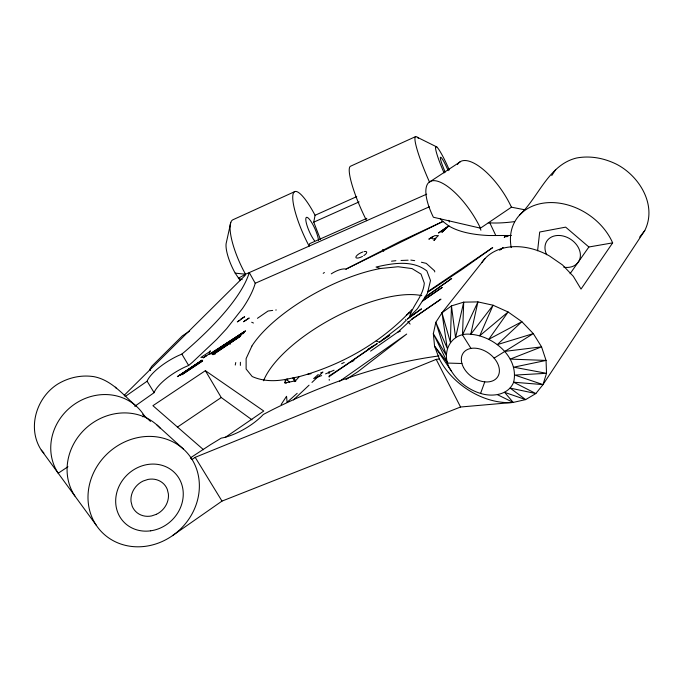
<?xml version="1.0" encoding="UTF-8"?>
<svg xmlns="http://www.w3.org/2000/svg" width="683" height="683" viewBox="0 0 683 683"><rect width="100%" height="100%" fill="white"/><g stroke="black" fill="none" stroke-linecap="round" stroke-linejoin="round"><path stroke-width="1.02" d="M240.365 365.405L240.399 362.272M470.971 348.398L462.511 334.952L463.706 302.151L477.921 301.895L493.092 305.233L508.118 311.986L521.872 321.684L533.303 333.611L541.559 346.853L546.058 360.428L546.52 373.311L543.002 384.606L535.856 393.545L525.662 399.598L513.181 402.424L460.555 407.008L221.992 501.1L172.458 535.668M537.589 250.781L539.698 232.015L565.652 227.14L588.883 246.998L612.66 242.866L581.02 289.08L573.31 276.316L562.493 264.944L549.337 255.877A59.225 43.78 34.2 0 0 481.788 262.588M320.481 239.554L313.753 222.154L315.068 215.282L356.739 196.61M235.268 365.038L235.755 362.528M230.777 222.496L226.423 242.269A24.972 7.035 65.9 0 0 235.183 273.132L240.245 280.653M287.415 380.192L287.688 378.997M209.177 354.059L210.262 350.644M294.629 191.675L232.809 219.815A41.74 11.346 65.9 0 0 245.53 274.233L245.197 275.369L124.246 395.261M409.638 316.553C413.147 304.703 423.264 295.952 424.305 283.138L421.027 274.105L412.003 268.581L398.121 266.737L380.465 268.513L376.051 267.044C392.597 263.211 412.464 259.668 426.884 270.946L430.503 280.534L427.387 293.4L417.407 308.767L409.578 316.767M485.041 258.541L441.978 312.805L435.831 322.299L433.338 333.688L434.567 346.196L451.275 370.852A37.727 26.091 35.3 0 0 480.584 393.425C492.383 397.173 508.528 395.09 513.65 382.215L543.002 384.606L644.786 230.538C657.302 205.344 639.604 176.231 616.689 164.321C604.242 158.14 590.189 155.391 576.426 158.038C548.483 164.927 538.844 196.824 519.72 214.923M480.584 393.425L484.776 381.865M134.764 406.3L154.119 392.657L154.631 391.436A33.194 11.406 -30.9 0 1 184.76 367.147L188.636 365.465L192.495 362.212L216.588 339.502L226.645 328.677L242.474 308.554A206.847 60.753 -31.7 0 0 255.246 283.266L429.351 206.821M125.006 396.652L147.11 381.216L147.63 380.013A33.322 11.133 -30.9 0 1 177.981 355.792L181.857 354.093L185.75 350.849A207.555 59.242 -31.6 0 0 249.278 272.577L255.246 283.266M299.291 376.623L286.425 379.253L284.7 383.009L295.526 380.807L299.291 376.623C341.807 364.97 381.951 342.2 411.866 309.595M251.865 346.136L246.119 358.618L246.119 369.025L252.189 376.521C262.921 381.37 275.044 381.524 286.425 379.253L289.626 382.292M462.511 334.952L477.921 301.895L470.758 334.294C449.875 331.759 439.707 354.972 451.275 370.852M281.123 404.532L286.544 396.277L287.099 402.296L297.19 393.297M551.744 175.565L555.731 169.58M570.066 273.729L588.883 246.998M639.664 237.103L644.786 230.538M240.254 319.849L237.283 321.889L239.998 320.156M242.994 333.765L244.463 332.228M505.975 235.746L504.225 237.402L506.692 235.72M293.477 399.914L309.058 385.186M203.321 357.772L203.961 357.346L200.896 357.431L209.997 351.472M311.969 382.437L322.939 372.064L320.668 372.858M413.241 317.902L398.155 331.853L370.57 351.13M318.278 374.48L313.668 378.587L321.667 375.582M285.033 380.405L286.425 379.253M508.075 235.669L506.709 236.77L508.613 235.644M499.632 250.268L503.055 247.57L500.878 249.5M406.325 315.247L409.663 312.635M376.213 340.928L379.296 342.328L401.006 325.518L406.3 320.114L405.676 319.465M323.221 273.345L324.391 272.491M441.978 312.805L451.463 305.907L463.706 302.151L455.561 337.658L451.463 305.907L450.353 342.209L441.978 312.805L447.22 348.245L435.831 322.299L446.332 355.365L433.338 333.688L447.724 363.066L461.913 363.51M424.502 297.848L449.619 279.996L424.963 297.131M409.305 321.539L408.434 322.342M339.647 381.268L406.692 334.055L358.054 371.586L345.965 379.594M381.541 340.595L389.745 335.319M379.296 342.328L388.892 335.652M422.282 301.263L442.234 287.432L422.589 300.793M329.155 376.589L377.281 343.566L368.12 349.158M345.769 365.115L373.439 345.905M411.397 319.61L440.953 299.137L412.25 318.807M257.431 318.321L268.043 311.021L272.679 310.415M494.108 358.131L533.303 333.611L497.301 344.625L521.872 321.684L488.797 339.289L508.118 311.986L479.739 335.763L493.092 305.233L470.758 334.294C493.724 336.027 519.353 357.431 513.65 382.215L535.856 393.545L510.141 388.098L525.662 399.598L504.626 392.358L513.181 402.424A62.255 43.592 35.1 0 1 439.374 359.01L436.181 359.386L195.193 457.328L192.068 459.471A58.251 52.497 -42.6 0 1 143.345 546.554A58.251 52.497 -42.6 0 1 95.62 468.786A58.251 52.497 -42.6 0 1 192.068 459.471L190.361 457.909L210.441 444.71L221.258 438.11L222.76 437.846A37.599 14.497 -30.7 0 0 261.154 416.698L263.322 414.47L272.739 409.578A353.76 177.597 -32.3 0 1 438.947 355.954M225.279 437.385L263.766 411.029L205.378 370.681L152.924 405.685L203.551 449.755M427.823 291.624L492.716 247.579L461.742 269.674L427.678 292.222M480.456 228.156A48.553 17.707 56.1 0 0 436.787 181.021A48.553 17.707 56.1 0 0 433.381 217.237L480.456 228.156L511.439 207.188L523.818 209.596M177.341 427.165L221.241 397.523L252.018 419.84M67.959 466.728L58.217 473.234A51.814 47.648 -39.6 0 1 75.139 403.781A51.814 47.648 -39.6 0 1 144.292 415.725L142.696 416.784M430.751 181.234L461.162 161.205A48.22 18.893 56.1 0 1 511.439 207.188M209.229 353.879L203.483 357.798M351.506 361.888L353.982 360.496M426.696 194.16L245.53 274.233L238.358 278.237L242.2 279.663M331.272 273.849A12.251 4.089 -28 0 1 345.957 269.136L400.537 241.261L442.9 221.471L448.748 225.911A237.001 74.379 -23 0 0 488.977 235.524L511.396 235.481M345.957 269.136L442.9 221.471A237.001 74.379 -23 0 1 440.304 218.611M341.654 363.68L344.241 362.442M189.575 331.127L182.378 335.857L151.839 366.199L149.859 369.196L150.61 370.519M415.512 136.651L350.439 166.268A42.816 7.581 66.3 0 0 366.634 220.703M313.753 222.154L359.087 201.903M366.848 218.338L309.63 243.66L309.16 246.111A42.303 9.391 66.1 0 1 292.964 194.604A42.303 9.391 66.1 0 1 315.068 215.282M334.055 370.203L325.578 373.883M345.572 365.209L329.138 375.966L329.172 377.093M400.443 331.135L397.66 332.22M391.53 261.188L395.892 260.693M307.854 374.199L311.013 373.755M504.626 351.395L541.559 346.853L510.235 359.104L546.058 360.428L513.736 367.189L546.52 373.311L514.888 375.087L543.002 384.606M275.736 310.022L276.282 309.971M410.833 260.086L414.692 260.641M401.041 260.488L408.11 260.197M488.26 222.871L489.822 222.863A131.136 42.491 -24 0 0 514.623 221.599M235.183 273.132L245.53 274.233M421.42 262.238L426.243 263.373L434.593 270.861L434.747 271.928M409.1 312.421L410.756 313.062M251.694 322.256L253.444 323.016M497.523 394.731L513.181 402.424M417.313 137.274L436.787 146.947M284.495 382.121L286.203 383.248M136.369 406.248C123.307 395.098 111.756 380.098 93.964 376.666C81.303 374.685 68.454 377.545 57.551 384.196C36.208 397.754 26.979 428.301 41.287 450.097L96.166 525.107M157.013 425.039L183.368 449.021M142.738 414.299L150.508 421.42M407.76 321.642L410.124 324.109M41.287 450.097L43.934 453.068M115.342 387.124L116.605 388.627M447.724 363.066L434.567 346.196L439.374 359.01M195.193 457.328L221.992 501.1M147.11 381.216L154.119 392.657M181.857 354.093L188.636 365.465M205.378 370.681L221.241 397.523M213.497 351.463L215.085 354.195M228.651 341.543L230.214 344.249M448.654 220.327L449.551 221.966M292.836 377.938L294.808 381.66M382.745 249.449L383.701 251.327M436.181 359.386L460.555 407.008M489.822 222.863L495.832 235.567M294.057 377.69L295.722 381.473M329.01 371.552L329.069 373.712M329.232 379.381L329.257 380.269M511.234 247.596A56.783 43.738 33.2 0 1 548.569 202.629A56.783 43.738 33.2 0 1 612.642 242.866M429.727 182.566A43.413 5.404 66.5 0 1 418.329 138.265M314.513 240.706A14.095 3.125 66.1 0 1 306.052 221.727A14.095 3.125 66.1 0 1 310.885 221.283A14.095 3.125 66.1 0 1 318.509 240.339M74.865 495.995A54.64 49.808 -41.1 0 1 89.26 425.398A54.64 49.808 -41.1 0 1 160.522 428.565M444.087 172.919A26.108 2.971 66.5 0 1 435.848 146.589A26.108 2.971 66.5 0 1 449.286 169.982M445.239 172.159A14.505 1.648 66.5 0 1 440.535 157.235A14.505 1.648 66.5 0 1 448.176 170.656M457.473 164.535A48.22 18.893 56.1 0 1 460.274 161.658M366.489 253.086A6.053 1.989 -27.5 0 1 363.826 255.596M362.485 256.407A6.053 1.989 -27.5 0 1 355.843 257.158A6.053 1.989 -27.5 0 1 362.895 251.95M364.184 251.609A6.053 1.989 -27.5 0 1 366.728 252.411M480.012 227.627A32.639 12.063 56.1 0 1 480.909 230.222M263.553 380.764A98.822 38.137 -28.3 0 1 332.203 318.577A98.822 38.137 -28.3 0 1 421.812 295.645M251.805 346.153A99.752 36.242 -28.3 0 1 380.465 268.513M546.673 254.716A18.919 14.565 33.3 0 1 557.149 235.507A18.919 14.565 33.3 0 1 580.08 252.206A18.919 14.565 33.3 0 1 563.825 267.215M202.048 360.189L177.401 376.615L202.048 360.189M432.151 237.385L431.724 238.256L432.809 238.905L435.916 238.598L433.944 240.553L434.678 239.041L438.426 235.567L434.627 235.678L428.839 239.187L432.732 236.583L432.151 237.385M421.351 308.947L407.35 319.029L421.351 308.947M249.064 318.099L243.609 321.693L249.064 318.099M448.748 225.911L442.012 232.211L448.748 225.911L438.623 232.912L448.748 225.911M241.389 318.773L240.877 319.243L244.642 316.741L241.389 318.773M244.343 331.784L211.269 353.777L245.539 330.862L209.783 354.067L244.343 331.784M450.396 279.33L449.807 279.834L451.694 278.527L450.396 279.33M205.549 356.082L204.576 356.833L206.718 355.408L205.549 356.082M240.407 336.232L213.002 354.665L240.407 336.232M202.134 360.504L179.706 375.496L202.134 360.504M242.311 333.646L211.995 353.751L242.311 333.646M202.612 360.906L181.909 374.702L202.612 360.906M240.868 335.421L212.609 353.939L240.868 335.421M156.424 514.299L151.677 515.921A19.67 17.681 -43 0 1 132.178 506.18L131.034 501.578A19.67 17.681 -43 0 1 143.131 481.037L147.929 479.44A19.67 17.681 -43 0 1 167.292 489.37L168.394 493.946A19.67 17.681 -43 0 1 156.424 514.299M150.687 530.819A35.414 31.836 -43 0 0 178.109 476.896A35.414 31.836 -43 0 0 119.61 485.126A35.414 31.836 -43 0 0 150.687 530.819M463.586 367.591A20.951 14.48 35.2 0 0 496.558 378.262A20.951 14.48 35.2 0 0 480.943 349.312A20.951 14.48 35.2 0 0 463.586 367.591"/></g></svg>
